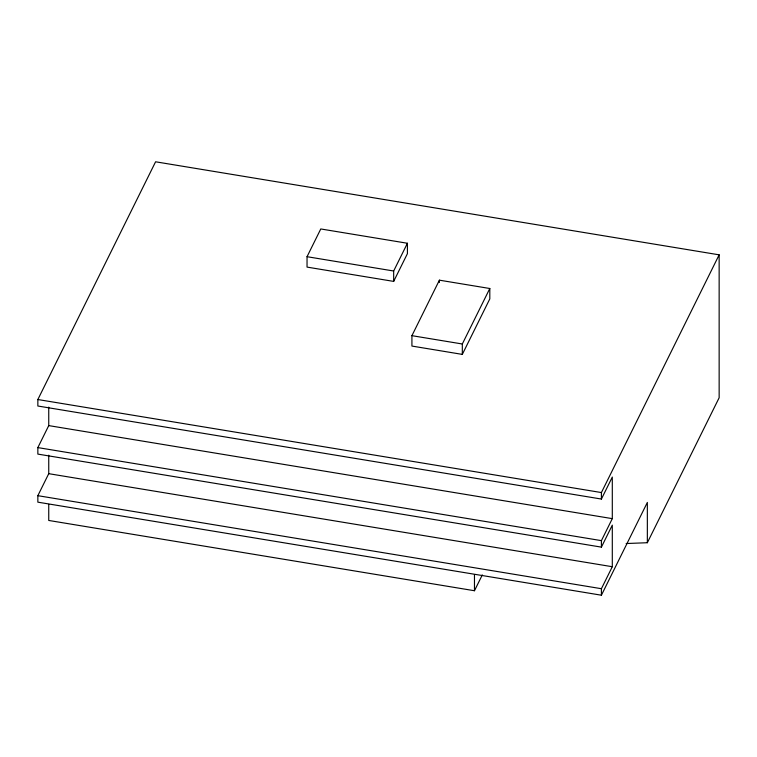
<?xml version="1.0" encoding="UTF-8"?>
<svg xmlns="http://www.w3.org/2000/svg" width="757" height="757" viewBox="0 0 757 757"><rect width="100%" height="100%" fill="white"/><g stroke="black" fill="none" stroke-linecap="round" stroke-linejoin="round"><path stroke-width="1.14" d="M48.741 407.124L48.741 425.604L37.85 447.595L37.85 454.096L601.408 547.131L601.408 540.64L612.299 518.64L612.299 477.061L601.408 499.052L37.85 406.017L37.85 399.526L155.592 161.79L719.15 254.835L719.15 397.756L647.349 542.722L626.143 543.535M647.349 542.722L647.349 502.44L601.408 595.21L37.85 502.165L37.85 495.674L48.741 473.674L48.741 455.194M307.039 256.699L320.779 228.955L407.417 243.262L407.417 253.652L393.668 281.396L307.039 267.098L307.039 256.699L393.668 271.006L407.417 243.262M411.922 335.673L439.401 280.175L489.807 288.502L489.807 298.892L462.319 354.39L411.922 346.063L411.922 335.673L462.319 343.99L489.807 288.502M48.741 504.342L48.741 520.456L474.469 590.734L482.304 574.913M601.408 499.052L601.408 492.561L719.15 254.835M601.408 547.131L612.299 525.14L612.299 566.719L601.408 588.709L601.408 595.21M37.85 399.526L601.408 492.561M48.741 425.604L612.299 518.64M37.85 447.595L601.408 540.64M48.741 473.674L612.299 566.719M37.85 495.674L601.408 588.709M474.469 574.62L474.469 590.734M462.319 343.99L462.319 354.39M439.401 280.175L439.401 282.493M393.668 271.006L393.668 281.396"/></g></svg>
